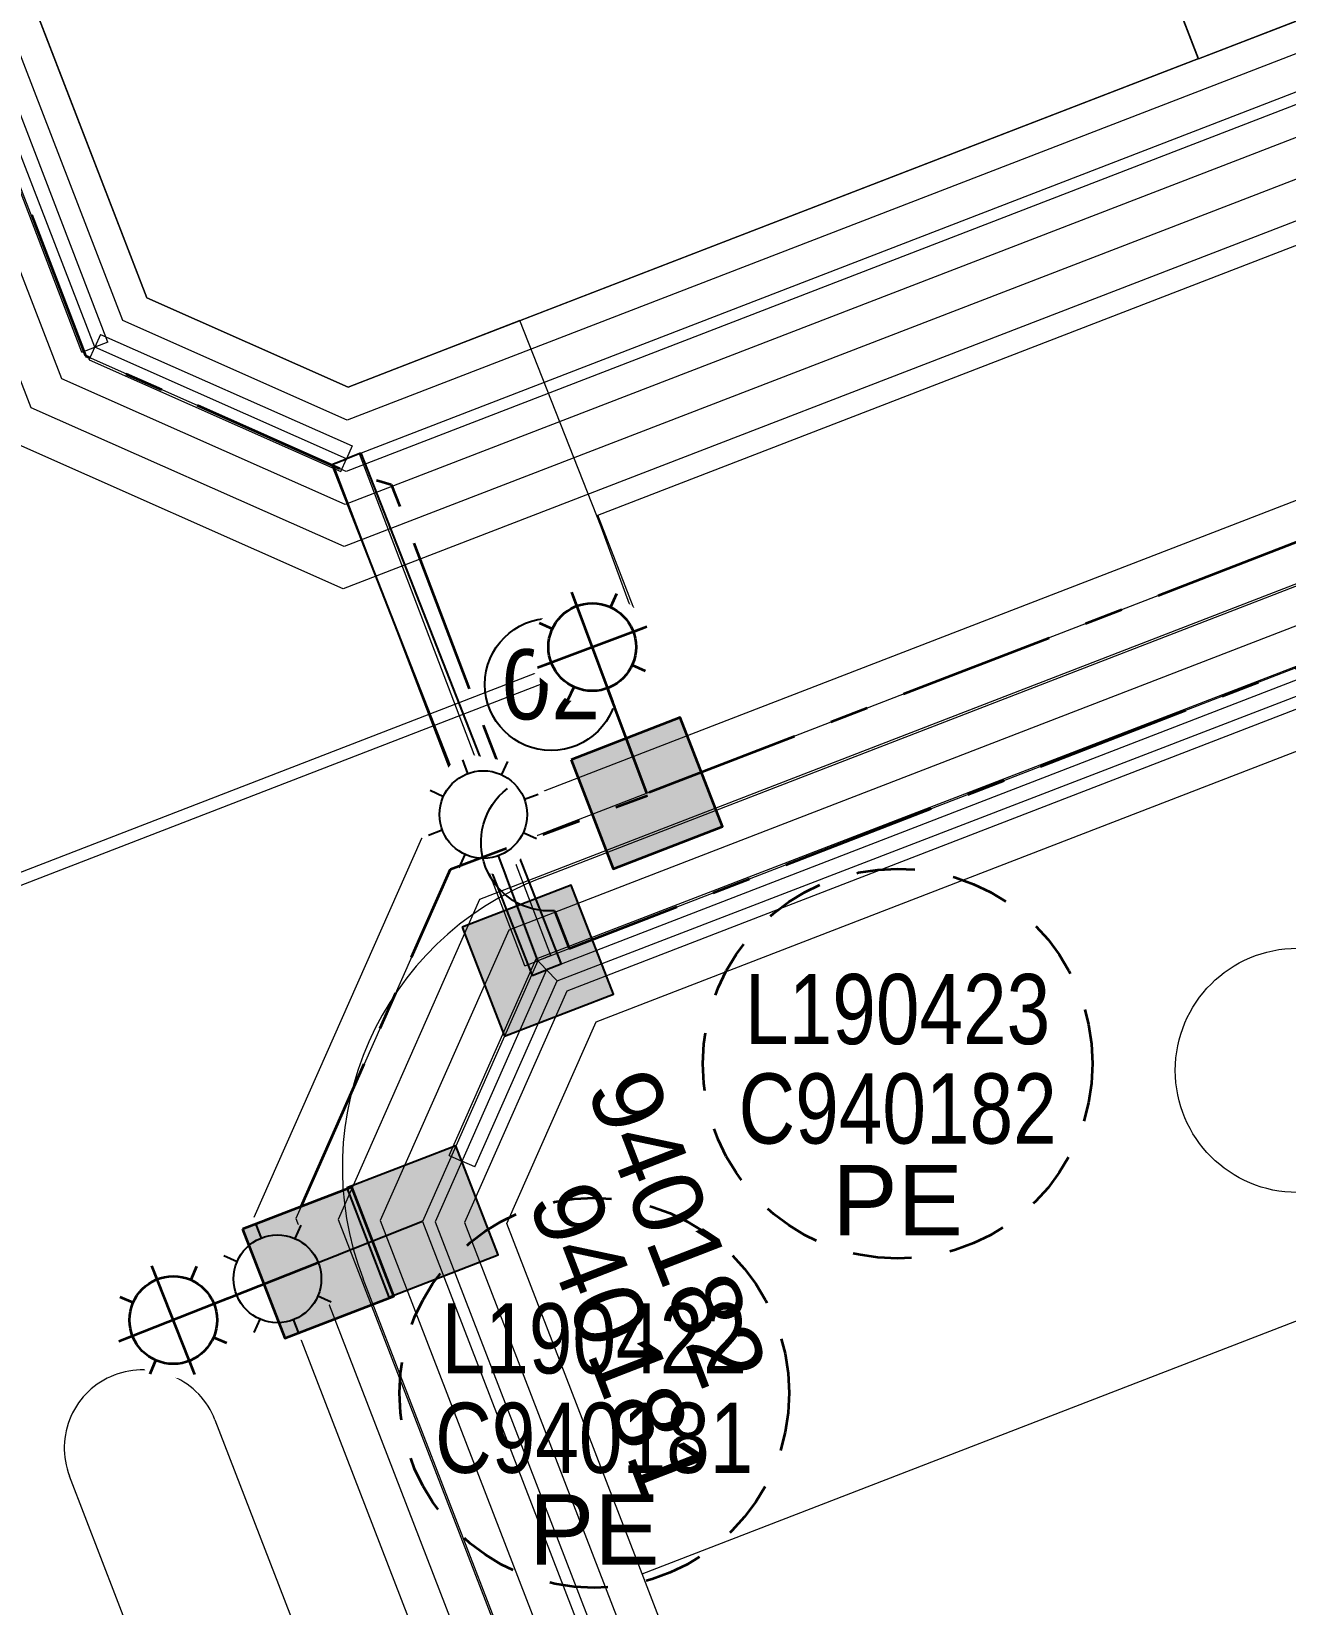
# Model space of a CAD drawing. Header units: metres. Extents: x 0 to 311505, y 0 to 6270811.
# Drawn here: x 310811.99 to 310844.17, y 6270259.92 to 6270300.26 of the extents above; entities that cross this region are included whole.
import ezdxf
from ezdxf import colors
from ezdxf.entities.mleader import LeaderData, LeaderLine
from ezdxf.enums import TextEntityAlignment as Align
from ezdxf.math import Vec2, Vec3

# ---------------------------------------------------------------- set-up
doc = ezdxf.new("R2010")
doc.units = ezdxf.units.M
doc.linetypes.add('Cable Exist UG', pattern=[7, 4, -1, 1, -1])
doc.linetypes.add('Dash', pattern=[5, 3, -2])
doc.layers.get('0').update_dxf_attribs({"color": 6})
for name, color, linetype, lineweight in [('_User Miscellaneous1', 30, 'Continuous', 13), ('_User_LV_Exist', 5, 'Continuous', 35), ('Cadastre Developer_SP_NEW', 92, 'Continuous', 15), ('Cadastre Land Parcels_SP_EXT', 118, 'Continuous', 15), ('Cadastre Roads_SP_EXT', 218, 'Continuous', 15), ('Cadastre Water_SP_EXT', 158, 'Continuous', 15)]:
    doc.layers.add(name, color=color, linetype=linetype, lineweight=lineweight)
doc.layers.add('_User Miscellaneous10', color=252, linetype='Continuous', lineweight=13, plot=False, transparency=0.9)
doc.layers.add('_User Miscellaneous8', color=181, linetype='Continuous', lineweight=13, transparency=0.5)
doc.layers.add('Cadastre Roads_SP_NEW', color=214, linetype='Continuous', lineweight=15, transparency=0.65)
for name, color, linetype in [('Duct_SP_NEW', 2, 'Continuous'), ('Equip_SP_SL_EXT', 7, 'Continuous'), ('Equip_SP_SL_NEW', 2, 'Continuous'), ('Mains_LV_New_T84', 2, 'Cable x'), ('Notes', 7, 'Continuous'), ('SupportsUG_SP_LV_SL_NEW', 2, 'Continuous')]:
    doc.layers.add(name, color=color, linetype=linetype)
doc.styles.add('SL_LABEL', font='arial.ttf', dxfattribs={"height": 2})
doc.styles.get("Standard").update_dxf_attribs({"font": 'arial.ttf'})
doc.linetypes.add('Cable x', pattern='A,4.5,-0.01,["X",Standard,S=1.25,R=0,X=0,Y=-0.65],-1.2', length=5.71)

# ---------------------------------------------------------------- blocks, each defined once
blk = doc.blocks.new('*U352')
at = {"layer": 'Equip_SP_SL_EXT'}
h = blk.add_hatch(color=256, dxfattribs=at)
h.dxf.hatch_style = 1
h.paths.add_polyline_path([(-1.5, 1.5), (-1.5, -1.5), (1.5, -1.5), (1.5, 1.5)])
blk.add_lwpolyline([(-1.5, 1.5), (-1.5, -1.5), (1.5, -1.5), (1.5, 1.5)], close=True)
at = {"width": 0.9, "flags": 8}
blk.add_attdef('ASSET_NUM', text='', height=2, dxfattribs=at).set_placement((4, 2), align=Align.MIDDLE_LEFT)
at = {"flags": 1}
blk.add_attdef('Z', (-2.351, -1.813), '', height=0.2, rotation=270, dxfattribs=at)
at = {"flags": 9}
for tag, p in [('NOTES', (-2, -1.813)), ('SUBURB', (-1.8, -1.813)), ('STREETNAME', (-1.6, -1.813)), ('LOCATION', (-1.4, -1.813)), ('LEGEND', (-1.2, -1.813)), ('USAGE', (-1, -1.813)), ('STATE', (-0.8, -1.813)), ('OWNED_BY', (-0.6, -1.813)), ('COLUMN_TYPE', (-0.4, -1.813)), ('STREET_CODE', (-0.2, -1.813)), ('STRUCTURE_PLANT_NUMBER', (0.031, -1.813))]:
    blk.add_attdef(tag, text='', height=0.2, rotation=270, dxfattribs=at).set_placement(p, align=Align.MIDDLE_LEFT)
blk = doc.blocks.new('*U431')
blk.add_circle((0, 0), 1.7)
at = {"width": 0.9}
blk.add_attdef('CODE', text='', height=1.8, dxfattribs=at).set_placement((0, 0), align=Align.MIDDLE_CENTER)
at = {"flags": 1}
blk.add_attdef('Z', (0, 0), '', height=0.2, dxfattribs=at)
blk = doc.blocks.new('*U457')
at = {"transparency": 33554687}
for tag, height, rotation, flags, p in [('LANTNUMBER', 0.2, 270, 9, (-1.4, 2.6)), ('LOUTREACH', 0.2, 270, 9, (-1.4, 2.2)), ('LOUTREACHVOCAB', 0.2, 270, 9, (-1.4, 2)), ('LRATECODE', 0.2, 270, 9, (-1.4, 1.8)), ('LREMOVE', 0.2, 270, 9, (-1.4, 1.6)), ('LREPLACE', 0.2, 270, 9, (-1.4, 1.4)), ('LTYPEVOCAB', 0.2, 270, 9, (-1.4, 1)), ('LTYPE', 0.2, 270, 9, (-1.4, 1.2)), ('LEGEND', 0.2, 270, 9, (-1.4, 0.8)), ('SUBURB', 0.2, 270, 9, (-1.4, 0.6)), ('STREETNAME', 0.2, 270, 9, (-1.4, 0.4)), ('LOCATION', 0.2, 270, 9, (-1.4, 0.2)), ('LNEW', 0.2, 270, 9, (-6.4, 0)), ('LMASTVOCAB', 0.2, 270, 9, (-6.2, 0)), ('LMAST', 0.2, 270, 9, (-6, 0)), ('LLAMPVOCAB', 0.2, 270, 9, (-5.8, 0)), ('LLAMP', 0.2, 270, 9, (-5.6, 0)), ('LEXIST', 0.2, 270, 9, (-5.4, 0)), ('LCHARGE3PERCENT', 0.2, 270, 9, (-5.2, 0)), ('LCHARGE3', 0.2, 270, 9, (-5, 0)), ('LCHARGE2PERCENT', 0.2, 270, 9, (-4.8, 0)), ('LCHARGE2', 0.2, 270, 9, (-4.6, 0)), ('LCHARGE1PERCENT', 0.2, 270, 9, (-4.4, 0)), ('LCHARGE1', 0.2, 270, 9, (-4.2, 0)), ('LCATEGORY', 0.2, 270, 9, (-4, 0)), ('LBRACKETVOCAB', 0.2, 270, 9, (-3.8, 0)), ('LBRACKET', 0.2, 270, 9, (-3.6, 0)), ('LKINGHEIGHT', 0.2, 270, 9, (-3.4, 0)), ('CREPLACE', 0.2, 270, 9, (-3.2, 0)), ('CREMOVE', 0.2, 270, 9, (-3, 0)), ('CNUMBER', 0.2, 270, 9, (-2.8, 0)), ('CNEW', 0.2, 270, 9, (-2.6, 0)), ('CEXIST', 0.2, 270, 9, (-2.4, 0)), ('USAGE', 0.2, 270, 9, (-2.2, 0)), ('STATE', 0.2, 270, 9, (-2, 0)), ('OWNED_BY', 0.2, 270, 9, (-1.8, 0)), ('ORIENTATION', 0.2, 270, 9, (-1.6, 0)), ('OPERATING_VOLTAGE', 0.2, 270, 9, (-1.4, 0)), ('NOTES', 0.2, 270, 9, (-1.4, 0)), ('NO_PHASES', 0.2, 270, 9, (-1.2, 0)), ('LANTERN_TYPE', 0.2, 270, 9, (-1, 0)), ('LANTERN_PURPOSE', 0.2, 270, 9, (-0.8, 0)), ('CONTROL_TYPE', 0.2, 270, 9, (-0.6, 0)), ('CONSTRUCTED_VOLTAGE', 0.2, 270, 9, (-0.4, 0)), ('MAINTAINED_BY', 0.2, 270, 9, (-1.4, -0.663)), ('LNUMBER', 1, 201.5895, 8, (-0.023, -7.901))]:
    blk.add_attdef(tag, text='', height=height, rotation=rotation, dxfattribs=dict(at, flags=flags)).set_placement(p, align=Align.MIDDLE_LEFT)
at = {"transparency": 33554687, "style": 'SL_LABEL'}
for tag, height, rotation, flags, p in [('STREET_CODE', 0.001, 270, 9, (0.001, 0)), ('ASSET_NUM', 1, 201.5895, 8, (0.713, -9.761))]:
    blk.add_attdef(tag, text='', height=height, rotation=rotation, dxfattribs=dict(at, flags=flags)).set_placement(p, align=Align.MIDDLE_LEFT)
at = {"transparency": 33554687}
for tag, p, height, flags in [('Z', (0, 0), 0.001, 1), ('OPERATED_BY', (-1.4, -0.407), 0.2, 9)]:
    blk.add_attdef(tag, p, '', height=height, rotation=270, dxfattribs=dict(at, flags=flags))
blk.add_wipeout([(1.565, -8.348), (1.758, -7.131), (2.514, -6.158), (3.73, -6.35), (4.703, -7.106), (4.511, -8.323), (3.755, -9.296), (2.538, -9.103)], dxfattribs=at)
for p, q in [((2.72, -6.681), (2.583, -6.332)), ((3.73, -6.35), (3.581, -6.694)), ((6.854, -6.255), (4.181, -7.313)), ((1.758, -7.131), (2.102, -7.28)), ((2.088, -8.141), (1.74, -8.279)), ((4.511, -8.323), (4.167, -8.174)), ((2.538, -9.103), (2.687, -8.759)), ((3.686, -9.122), (3.548, -8.773))]:
    blk.add_line(p, q, dxfattribs=at)
blk.add_circle((3.134, -7.727), 1.125, dxfattribs=at)
blk = doc.blocks.new('*U458')
at = {"transparency": 33554687, "style": 'SL_LABEL'}
for tag, height, rotation, flags, p in [('ASSET_NUM', 1, 110.4698, 8, (3.469, -0.047)), ('STREET_CODE', 0.001, 270, 9, (0.001, 0))]:
    blk.add_attdef(tag, text='', height=height, rotation=rotation, dxfattribs=dict(at, flags=flags)).set_placement(p, align=Align.MIDDLE_LEFT)
at = {"transparency": 33554687}
for tag, height, rotation, flags, p in [('LNUMBER', 1, 110.4698, 8, (5.343, 0.653)), ('LANTNUMBER', 0.2, 270, 9, (-1.4, 2.6)), ('LOUTREACH', 0.2, 270, 9, (-1.4, 2.2)), ('LOUTREACHVOCAB', 0.2, 270, 9, (-1.4, 2)), ('LRATECODE', 0.2, 270, 9, (-1.4, 1.8)), ('LREMOVE', 0.2, 270, 9, (-1.4, 1.6)), ('LREPLACE', 0.2, 270, 9, (-1.4, 1.4)), ('LTYPEVOCAB', 0.2, 270, 9, (-1.4, 1)), ('LTYPE', 0.2, 270, 9, (-1.4, 1.2)), ('LEGEND', 0.2, 270, 9, (-1.4, 0.8)), ('SUBURB', 0.2, 270, 9, (-1.4, 0.6)), ('STREETNAME', 0.2, 270, 9, (-1.4, 0.4)), ('LOCATION', 0.2, 270, 9, (-1.4, 0.2)), ('LNEW', 0.2, 270, 9, (-6.4, 0)), ('LMASTVOCAB', 0.2, 270, 9, (-6.2, 0)), ('LMAST', 0.2, 270, 9, (-6, 0)), ('LLAMPVOCAB', 0.2, 270, 9, (-5.8, 0)), ('LLAMP', 0.2, 270, 9, (-5.6, 0)), ('LEXIST', 0.2, 270, 9, (-5.4, 0)), ('LCHARGE3PERCENT', 0.2, 270, 9, (-5.2, 0)), ('LCHARGE3', 0.2, 270, 9, (-5, 0)), ('LCHARGE2PERCENT', 0.2, 270, 9, (-4.8, 0)), ('LCHARGE2', 0.2, 270, 9, (-4.6, 0)), ('LCHARGE1PERCENT', 0.2, 270, 9, (-4.4, 0)), ('LCHARGE1', 0.2, 270, 9, (-4.2, 0)), ('LCATEGORY', 0.2, 270, 9, (-4, 0)), ('LBRACKETVOCAB', 0.2, 270, 9, (-3.8, 0)), ('LBRACKET', 0.2, 270, 9, (-3.6, 0)), ('LKINGHEIGHT', 0.2, 270, 9, (-3.4, 0)), ('CREPLACE', 0.2, 270, 9, (-3.2, 0)), ('CREMOVE', 0.2, 270, 9, (-3, 0)), ('CNUMBER', 0.2, 270, 9, (-2.8, 0)), ('CNEW', 0.2, 270, 9, (-2.6, 0)), ('CEXIST', 0.2, 270, 9, (-2.4, 0)), ('USAGE', 0.2, 270, 9, (-2.2, 0)), ('STATE', 0.2, 270, 9, (-2, 0)), ('OWNED_BY', 0.2, 270, 9, (-1.8, 0)), ('ORIENTATION', 0.2, 270, 9, (-1.6, 0)), ('OPERATING_VOLTAGE', 0.2, 270, 9, (-1.4, 0)), ('NOTES', 0.2, 270, 9, (-1.4, 0)), ('NO_PHASES', 0.2, 270, 9, (-1.2, 0)), ('LANTERN_TYPE', 0.2, 270, 9, (-1, 0)), ('LANTERN_PURPOSE', 0.2, 270, 9, (-0.8, 0)), ('CONTROL_TYPE', 0.2, 270, 9, (-0.6, 0)), ('CONSTRUCTED_VOLTAGE', 0.2, 270, 9, (-0.4, 0)), ('MAINTAINED_BY', 0.2, 270, 9, (-1.4, -0.663))]:
    blk.add_attdef(tag, text='', height=height, rotation=rotation, dxfattribs=dict(at, flags=flags)).set_placement(p, align=Align.MIDDLE_LEFT)
for tag, p, height, flags in [('Z', (0, 0), 0.001, 1), ('OPERATED_BY', (-1.4, -0.407), 0.2, 9)]:
    blk.add_attdef(tag, p, '', height=height, rotation=270, dxfattribs=dict(at, flags=flags))
blk.add_wipeout([(4.865, -0.927), (6.078, -1.143), (7.036, -1.917), (6.82, -3.13), (6.045, -4.088), (4.832, -3.872), (3.874, -3.098), (4.09, -1.885)], dxfattribs=at)
for p, q in [((5.062, -1.454), (4.93, -1.102)), ((6.078, -1.143), (5.922, -1.484)), ((4.09, -1.885), (4.431, -2.041)), ((6.509, -2.114), (6.86, -1.983)), ((4.05, -3.032), (4.401, -2.901)), ((6.82, -3.13), (6.478, -2.975)), ((4.832, -3.872), (4.988, -3.531)), ((6.854, -6.255), (5.848, -3.562))]:
    blk.add_line(p, q, dxfattribs=at)
blk.add_circle((5.455, -2.508), 1.125, dxfattribs=at)
blk = doc.blocks.new('*U461')
at = {"transparency": 33554687}
for tag, height, rotation, flags, p in [('LANTNUMBER', 0.2, 270, 9, (-1.4, 2.6)), ('LOUTREACH', 0.2, 270, 9, (-1.4, 2.2)), ('LOUTREACHVOCAB', 0.2, 270, 9, (-1.4, 2)), ('LRATECODE', 0.2, 270, 9, (-1.4, 1.8)), ('LREMOVE', 0.2, 270, 9, (-1.4, 1.6)), ('LREPLACE', 0.2, 270, 9, (-1.4, 1.4)), ('LTYPEVOCAB', 0.2, 270, 9, (-1.4, 1)), ('LTYPE', 0.2, 270, 9, (-1.4, 1.2)), ('LEGEND', 0.2, 270, 9, (-1.4, 0.8)), ('SUBURB', 0.2, 270, 9, (-1.4, 0.6)), ('STREETNAME', 0.2, 270, 9, (-1.4, 0.4)), ('LOCATION', 0.2, 270, 9, (-1.4, 0.2)), ('LNEW', 0.2, 270, 9, (-6.4, 0)), ('LMASTVOCAB', 0.2, 270, 9, (-6.2, 0)), ('LMAST', 0.2, 270, 9, (-6, 0)), ('LLAMPVOCAB', 0.2, 270, 9, (-5.8, 0)), ('LLAMP', 0.2, 270, 9, (-5.6, 0)), ('LEXIST', 0.2, 270, 9, (-5.4, 0)), ('LCHARGE3PERCENT', 0.2, 270, 9, (-5.2, 0)), ('LCHARGE3', 0.2, 270, 9, (-5, 0)), ('LCHARGE2PERCENT', 0.2, 270, 9, (-4.8, 0)), ('LCHARGE2', 0.2, 270, 9, (-4.6, 0)), ('LCHARGE1PERCENT', 0.2, 270, 9, (-4.4, 0)), ('LCHARGE1', 0.2, 270, 9, (-4.2, 0)), ('LCATEGORY', 0.2, 270, 9, (-4, 0)), ('LBRACKETVOCAB', 0.2, 270, 9, (-3.8, 0)), ('LBRACKET', 0.2, 270, 9, (-3.6, 0)), ('LKINGHEIGHT', 0.2, 270, 9, (-3.4, 0)), ('CREPLACE', 0.2, 270, 9, (-3.2, 0)), ('CREMOVE', 0.2, 270, 9, (-3, 0)), ('CNUMBER', 0.2, 270, 9, (-2.8, 0)), ('CNEW', 0.2, 270, 9, (-2.6, 0)), ('CEXIST', 0.2, 270, 9, (-2.4, 0)), ('USAGE', 0.2, 270, 9, (-2.2, 0)), ('STATE', 0.2, 270, 9, (-2, 0)), ('OWNED_BY', 0.2, 270, 9, (-1.8, 0)), ('ORIENTATION', 0.2, 270, 9, (-1.6, 0)), ('OPERATING_VOLTAGE', 0.2, 270, 9, (-1.4, 0)), ('NOTES', 0.2, 270, 9, (-1.4, 0)), ('NO_PHASES', 0.2, 270, 9, (-1.2, 0)), ('LANTERN_TYPE', 0.2, 270, 9, (-1, 0)), ('LANTERN_PURPOSE', 0.2, 270, 9, (-0.8, 0)), ('CONTROL_TYPE', 0.2, 270, 9, (-0.6, 0)), ('CONSTRUCTED_VOLTAGE', 0.2, 270, 9, (-0.4, 0)), ('MAINTAINED_BY', 0.2, 270, 9, (-1.4, -0.663)), ('LNUMBER', 1, 201.5895, 8, (-2.696, -8.959))]:
    blk.add_attdef(tag, text='', height=height, rotation=rotation, dxfattribs=dict(at, flags=flags)).set_placement(p, align=Align.MIDDLE_LEFT)
at = {"transparency": 33554687, "style": 'SL_LABEL'}
for tag, height, rotation, flags, p in [('STREET_CODE', 0.001, 270, 9, (0.001, 0)), ('ASSET_NUM', 1, 201.5895, 8, (-1.96, -10.818))]:
    blk.add_attdef(tag, text='', height=height, rotation=rotation, dxfattribs=dict(at, flags=flags)).set_placement(p, align=Align.MIDDLE_LEFT)
at = {"transparency": 33554687}
for tag, p, height, flags in [('Z', (0, 0), 0.001, 1), ('OPERATED_BY', (-1.4, -0.407), 0.2, 9)]:
    blk.add_attdef(tag, p, '', height=height, rotation=270, dxfattribs=dict(at, flags=flags))
blk.add_wipeout([(-1.108, -9.406), (-0.915, -8.189), (-0.16, -7.216), (1.057, -7.408), (2.03, -8.164), (1.838, -9.381), (1.082, -10.354), (-0.135, -10.161)], dxfattribs=at)
for p, q in [((0.047, -7.739), (-0.091, -7.39)), ((1.013, -10.179), (-0.091, -7.39)), ((1.057, -7.408), (0.908, -7.752)), ((4.181, -7.313), (1.507, -8.371)), ((1.856, -8.233), (-0.934, -9.337)), ((-0.915, -8.189), (-0.571, -8.338)), ((-0.585, -9.199), (-0.934, -9.337)), ((1.838, -9.381), (1.494, -9.232)), ((-0.135, -10.161), (0.014, -9.817)), ((1.013, -10.179), (0.875, -9.831))]:
    blk.add_line(p, q, dxfattribs=at)
blk.add_circle((0.461, -8.785), 1.125, dxfattribs=at)
blk = doc.blocks.new('*U462')
at = {"transparency": 33554687, "style": 'SL_LABEL'}
for tag, height, rotation, flags, p in [('ASSET_NUM', 1, 110.4698, 8, (4.926, 3.732)), ('STREET_CODE', 0.001, 270, 9, (0.001, 0))]:
    blk.add_attdef(tag, text='', height=height, rotation=rotation, dxfattribs=dict(at, flags=flags)).set_placement(p, align=Align.MIDDLE_LEFT)
at = {"transparency": 33554687}
for tag, height, rotation, flags, p in [('LNUMBER', 1, 110.4698, 8, (6.8, 4.432)), ('LANTNUMBER', 0.2, 270, 9, (-1.4, 2.6)), ('LOUTREACH', 0.2, 270, 9, (-1.4, 2.2)), ('LOUTREACHVOCAB', 0.2, 270, 9, (-1.4, 2)), ('LRATECODE', 0.2, 270, 9, (-1.4, 1.8)), ('LREMOVE', 0.2, 270, 9, (-1.4, 1.6)), ('LREPLACE', 0.2, 270, 9, (-1.4, 1.4)), ('LTYPEVOCAB', 0.2, 270, 9, (-1.4, 1)), ('LTYPE', 0.2, 270, 9, (-1.4, 1.2)), ('LEGEND', 0.2, 270, 9, (-1.4, 0.8)), ('SUBURB', 0.2, 270, 9, (-1.4, 0.6)), ('STREETNAME', 0.2, 270, 9, (-1.4, 0.4)), ('LOCATION', 0.2, 270, 9, (-1.4, 0.2)), ('LNEW', 0.2, 270, 9, (-6.4, 0)), ('LMASTVOCAB', 0.2, 270, 9, (-6.2, 0)), ('LMAST', 0.2, 270, 9, (-6, 0)), ('LLAMPVOCAB', 0.2, 270, 9, (-5.8, 0)), ('LLAMP', 0.2, 270, 9, (-5.6, 0)), ('LEXIST', 0.2, 270, 9, (-5.4, 0)), ('LCHARGE3PERCENT', 0.2, 270, 9, (-5.2, 0)), ('LCHARGE3', 0.2, 270, 9, (-5, 0)), ('LCHARGE2PERCENT', 0.2, 270, 9, (-4.8, 0)), ('LCHARGE2', 0.2, 270, 9, (-4.6, 0)), ('LCHARGE1PERCENT', 0.2, 270, 9, (-4.4, 0)), ('LCHARGE1', 0.2, 270, 9, (-4.2, 0)), ('LCATEGORY', 0.2, 270, 9, (-4, 0)), ('LBRACKETVOCAB', 0.2, 270, 9, (-3.8, 0)), ('LBRACKET', 0.2, 270, 9, (-3.6, 0)), ('LKINGHEIGHT', 0.2, 270, 9, (-3.4, 0)), ('CREPLACE', 0.2, 270, 9, (-3.2, 0)), ('CREMOVE', 0.2, 270, 9, (-3, 0)), ('CNUMBER', 0.2, 270, 9, (-2.8, 0)), ('CNEW', 0.2, 270, 9, (-2.6, 0)), ('CEXIST', 0.2, 270, 9, (-2.4, 0)), ('USAGE', 0.2, 270, 9, (-2.2, 0)), ('STATE', 0.2, 270, 9, (-2, 0)), ('OWNED_BY', 0.2, 270, 9, (-1.8, 0)), ('ORIENTATION', 0.2, 270, 9, (-1.6, 0)), ('OPERATING_VOLTAGE', 0.2, 270, 9, (-1.4, 0)), ('NOTES', 0.2, 270, 9, (-1.4, 0)), ('NO_PHASES', 0.2, 270, 9, (-1.2, 0)), ('LANTERN_TYPE', 0.2, 270, 9, (-1, 0)), ('LANTERN_PURPOSE', 0.2, 270, 9, (-0.8, 0)), ('CONTROL_TYPE', 0.2, 270, 9, (-0.6, 0)), ('CONSTRUCTED_VOLTAGE', 0.2, 270, 9, (-0.4, 0)), ('MAINTAINED_BY', 0.2, 270, 9, (-1.4, -0.663))]:
    blk.add_attdef(tag, text='', height=height, rotation=rotation, dxfattribs=dict(at, flags=flags)).set_placement(p, align=Align.MIDDLE_LEFT)
for tag, p, height, flags in [('Z', (0, 0), 0.001, 1), ('OPERATED_BY', (-1.4, -0.407), 0.2, 9)]:
    blk.add_attdef(tag, p, '', height=height, rotation=270, dxfattribs=dict(at, flags=flags))
blk.add_wipeout([(6.322, 2.852), (7.535, 2.636), (8.493, 1.861), (8.277, 0.649), (7.503, -0.31), (6.289, -0.093), (5.331, 0.681), (5.548, 1.894)], dxfattribs=at)
for p, q in [((6.519, 2.325), (6.388, 2.677)), ((7.437, -0.134), (6.388, 2.677)), ((7.535, 2.636), (7.379, 2.295)), ((5.507, 0.747), (8.317, 1.796)), ((5.548, 1.894), (5.889, 1.738)), ((7.966, 1.665), (8.317, 1.796)), ((5.507, 0.747), (5.858, 0.878)), ((8.277, 0.649), (7.936, 0.804)), ((6.289, -0.093), (6.445, 0.248)), ((8.311, -2.476), (7.306, 0.217))]:
    blk.add_line(p, q, dxfattribs=at)
blk.add_circle((6.912, 1.271), 1.125, dxfattribs=at)
blk = doc.blocks.new('*U285')
at = {"linetype": 'Dash', "ltscale": 0.5}
blk.add_circle((0, 0), 5, dxfattribs=at)
at = {"insert": (0, -2.6), "char_height": 1.8, "attachment_point": 2}
blk.add_mtext('PE', dxfattribs=at)
at = {"width": 0.8}
blk.add_attdef('SNUMBER', text='', height=1.8, dxfattribs=at).set_placement((0, 0.5), align=Align.CENTER)
at = {"flags": 1}
blk.add_attdef('Z', (0, 0), '', height=0.2, dxfattribs=at)
at = {"width": 0.8}
blk.add_attdef('CNUMBER', text='', height=1.8, dxfattribs=at).set_placement((0, -0.25), align=Align.TOP_CENTER)

msp = doc.modelspace()

# ---------------------------------------------------------------- linework, layer by layer
at = {"layer": '_User Miscellaneous1'}
for p, q in [((310813.954, 6270292.297), (310799.885, 6270328.893)), ((310813.282, 6270292.039), (310799.213, 6270328.634)), ((310813.282, 6270292.039), (310813.618, 6270292.168)), ((310813.954, 6270292.297), (310813.618, 6270292.168))]:
    msp.add_line(p, q, dxfattribs=at)
at = {"layer": '_User Miscellaneous1', "transparency": 33554687}
for p, q in [((310819.737, 6270289.178), (310820.073, 6270289.307)), ((310820.409, 6270289.435), (310820.073, 6270289.307)), ((310825.321, 6270276.563), (310820.409, 6270289.435)), ((310824.649, 6270276.306), (310819.737, 6270289.178)), ((310824.649, 6270276.306), (310824.985, 6270276.434)), ((310825.321, 6270276.563), (310824.985, 6270276.434))]:
    msp.add_line(p, q, dxfattribs=at)
at = {"layer": '_User Miscellaneous10', "flags": 128}
for points in [[(310728.647, 6270277.35), (310714.575, 6270313.772), (310718.464, 6270322.564), (310770.621, 6270342.713), (310779.41, 6270338.817), (310792.023, 6270306.173), (310803.952, 6270308.634), (310790.617, 6270343.145), (310794.505, 6270351.938), (310943.073, 6270409.325), (310951.875, 6270405.44), (310972.445, 6270352.15), (310968.564, 6270343.361), (310944.9, 6270334.218), (310843.661, 6270295.102), (310819.991, 6270285.972), (310811.203, 6270289.867), (310806.716, 6270301.482), (310806.226, 6270302.75)], [(310729.58, 6270277.71), (310715.657, 6270313.747), (310719.211, 6270321.781), (310770.595, 6270341.63), (310778.626, 6270338.07), (310791.395, 6270305.022), (310805.31, 6270307.893), (310791.699, 6270343.12), (310795.252, 6270351.154), (310943.048, 6270408.244), (310951.092, 6270404.692), (310971.363, 6270352.175), (310967.816, 6270344.144), (310944.539, 6270335.151), (310843.301, 6270296.035), (310820.018, 6270287.054), (310811.986, 6270290.614), (310807.649, 6270301.842), (310807.158, 6270303.111)], [(310730.513, 6270278.07), (310716.739, 6270313.721), (310719.958, 6270320.997), (310770.568, 6270340.548), (310777.842, 6270337.324), (310790.768, 6270303.872), (310806.669, 6270307.153), (310792.781, 6270343.094), (310795.999, 6270350.371), (310943.022, 6270407.162), (310950.308, 6270403.945), (310970.281, 6270352.201), (310967.069, 6270344.928), (310944.179, 6270336.084), (310842.94, 6270296.967), (310820.044, 6270288.136), (310812.77, 6270291.36), (310808.581, 6270302.202), (310808.091, 6270303.471)], [(310731.242, 6270278.352), (310717.585, 6270313.701), (310720.542, 6270320.385), (310770.548, 6270339.702), (310777.23, 6270336.74), (310790.277, 6270302.972), (310807.731, 6270306.573), (310793.627, 6270343.074), (310796.583, 6270349.758), (310943.003, 6270406.316), (310949.695, 6270403.361), (310969.435, 6270352.221), (310966.485, 6270345.54), (310943.897, 6270336.813), (310842.659, 6270297.697), (310820.065, 6270288.982), (310813.383, 6270291.944), (310809.311, 6270302.484), (310809.192, 6270302.791)], [(310732.378, 6270278.791), (310718.903, 6270313.669), (310721.452, 6270319.43), (310770.516, 6270338.384), (310776.275, 6270335.831), (310789.513, 6270301.571), (310809.385, 6270305.671), (310794.945, 6270343.042), (310797.493, 6270348.804), (310942.971, 6270404.998), (310948.741, 6270402.451), (310968.118, 6270352.252), (310965.575, 6270346.494), (310943.458, 6270337.949), (310842.22, 6270298.833), (310820.097, 6270290.3), (310814.337, 6270292.853), (310810.447, 6270302.923), (310809.957, 6270304.192)], [(310733.108, 6270279.073), (310719.749, 6270313.649), (310722.036, 6270318.818), (310770.495, 6270337.538), (310775.662, 6270335.247), (310789.022, 6270300.671), (310810.448, 6270305.092), (310795.791, 6270343.022), (310798.077, 6270348.191), (310942.952, 6270404.152), (310948.128, 6270401.866), (310967.272, 6270352.272), (310964.99, 6270347.107), (310943.176, 6270338.679), (310841.938, 6270299.562), (310820.118, 6270291.146), (310814.95, 6270293.437), (310811.176, 6270303.205), (310810.679, 6270304.493)]]:
    msp.add_lwpolyline(points, dxfattribs=at)
at = {"layer": '_User Miscellaneous10', "color": 4, "flags": 128}
msp.add_lwpolyline([(310731.522, 6270278.46), (310717.91, 6270313.693), (310720.766, 6270320.15), (310770.54, 6270339.377), (310776.994, 6270336.516), (310790.089, 6270302.627), (310808.138, 6270306.351), (310793.952, 6270343.066), (310796.807, 6270349.523), (310942.995, 6270405.991), (310949.46, 6270403.137), (310969.111, 6270352.229), (310966.261, 6270345.775), (310943.789, 6270337.093), (310842.55, 6270297.977), (310820.073, 6270289.307), (310813.618, 6270292.168), (310809.591, 6270302.592), (310809.381, 6270303.136)], dxfattribs=at)
at = {"layer": '_User Miscellaneous10', "flags": 128}
for points in [[(310821.998, 6270279.569), (310817.696, 6270269.851), (310840.846, 6270209.921), (310850.564, 6270205.619), (311000.215, 6270263.427), (311004.517, 6270273.145), (310981.367, 6270333.075), (310971.649, 6270337.377)], [(310822.745, 6270278.785), (310818.778, 6270269.825), (310841.63, 6270210.668), (310850.59, 6270206.701), (310999.468, 6270264.211), (311003.435, 6270273.171), (310980.583, 6270332.328), (310971.623, 6270336.295)], [(310823.492, 6270278.001), (310819.86, 6270269.799), (310842.413, 6270211.415), (310850.616, 6270207.783), (310998.721, 6270264.994), (311002.353, 6270273.197), (310979.8, 6270331.581), (310971.597, 6270335.212)], [(310824.238, 6270277.218), (310820.942, 6270269.773), (310843.197, 6270212.161), (310850.642, 6270208.865), (310997.975, 6270265.778), (311001.271, 6270273.223), (310979.016, 6270330.834), (310971.571, 6270334.13)], [(310824.985, 6270276.434), (310822.024, 6270269.747), (310843.98, 6270212.908), (310850.668, 6270209.947), (310997.228, 6270266.561), (311000.188, 6270273.249), (310978.233, 6270330.088), (310971.545, 6270333.048)], [(310825.732, 6270275.651), (310823.106, 6270269.721), (310844.764, 6270213.655), (310850.694, 6270211.029), (310996.481, 6270267.345), (310999.106, 6270273.275), (310977.449, 6270329.341), (310971.519, 6270331.966)]]:
    msp.add_lwpolyline(points, close=True, dxfattribs=at)
at = {"layer": '_User Miscellaneous10', "color": 4, "flags": 128}
msp.add_lwpolyline([(310825.209, 6270276.199), (310822.349, 6270269.739), (310844.215, 6270213.132), (310850.676, 6270210.272), (310997.004, 6270266.796), (310999.864, 6270273.257), (310977.997, 6270329.864), (310971.537, 6270332.724)], close=True, dxfattribs=at)
at = {"layer": '_User_LV_Exist', "color": 3, "linetype": 'Cable Exist UG', "flags": 128}
for points in [[(310804.475, 6270315.169), (310813.383, 6270291.944), (310820.065, 6270288.982), (310821.226, 6270288.646), (310824.203, 6270280.852)], [(310825.415, 6270277.714), (310825.79, 6270276.745), (310857.604, 6270289.034)]]:
    msp.add_lwpolyline(points, dxfattribs=at)
at = {"layer": 'Cadastre Developer_SP_NEW'}
for p, q in [((310826.478, 6270274.867), (310847.927, 6270283.152)), ((310824.189, 6270269.695), (310826.478, 6270274.867)), ((310827.66, 6270260.709), (310852.839, 6270270.435)), ((310827.66, 6270260.709), (310824.189, 6270269.695)), ((310832.465, 6270248.268), (310827.66, 6270260.709))]:
    msp.add_line(p, q, dxfattribs=at)
at = {"layer": 'Cadastre Developer_SP_NEW', "linetype": 'Continuous'}
msp.add_lwpolyline([(310842.473, 6270332.561), (310830.914, 6270328.095), (310841.938, 6270299.562), (310853.507, 6270304.027), (310842.473, 6270332.561)], close=True, dxfattribs=at)
at = {"layer": 'Cadastre Land Parcels_SP_EXT', "linetype": 'Continuous'}
msp.add_lwpolyline([(310824.526, 6270292.85), (310841.933, 6270299.574), (310835.989, 6270314.96), (310810.448, 6270305.092), (310814.95, 6270293.437), (310820.118, 6270291.146), (310824.526, 6270292.85)], close=True, dxfattribs=at)
at = {"layer": 'Cadastre Roads_SP_EXT', "linetype": 'Continuous'}
msp.add_lwpolyline([(310814.95, 6270293.437), (310810.448, 6270305.092), (310805.371, 6270318.23), (310800.295, 6270331.367), (310795.791, 6270343.022), (310775.662, 6270335.247), (310783.797, 6270314.19), (310789.022, 6270300.671), (310794.245, 6270287.151), (310799.468, 6270273.635), (310827.714, 6270284.55), (310826.608, 6270287.558), (310824.526, 6270292.85), (310820.118, 6270291.146), (310814.95, 6270293.437)], close=True, dxfattribs=at)
at = {"layer": 'Cadastre Roads_SP_NEW'}
for p, q in [((310825.055, 6270278.552), (310970.124, 6270334.59)), ((310841.863, 6270212.978), (310820.504, 6270268.272)), ((310816.7, 6270264.658), (310836.618, 6270213.096)), ((310832.887, 6270211.655), (310812.969, 6270263.217))]:
    msp.add_line(p, q, dxfattribs=at)
for centre, radius, start, end in [((310827.92, 6270271.136), 7.95, 111.1243, 201.1208), ((310814.835, 6270263.938), 2, 111.1208, 201.1208), ((310814.835, 6270263.938), 2, 21.1207, 111.1208)]:
    msp.add_arc(centre, radius, start, end, dxfattribs=at)
at = {"layer": 'Cadastre Water_SP_EXT'}
for p, q in [((310826.529, 6270287.858), (310970.864, 6270343.613)), ((310827.682, 6270284.873), (310826.529, 6270287.858)), ((310799.391, 6270273.945), (310827.682, 6270284.873))]:
    msp.add_line(p, q, dxfattribs=at)
at = {"layer": 'Duct_SP_NEW', "ltscale": 0.7, "transparency": 33554674}
for p, q in [((310819.7, 6270289.161), (310820.073, 6270289.307)), ((310820.445, 6270289.453), (310820.073, 6270289.307)), ((310820.445, 6270289.453), (310825.581, 6270276.345)), ((310819.7, 6270289.161), (310824.837, 6270276.053)), ((310825.581, 6270276.345), (310825.209, 6270276.199)), ((310824.837, 6270276.053), (310825.209, 6270276.199))]:
    msp.add_line(p, q, dxfattribs=at)

# ---------------------------------------------------------------- next in the draw order: leaders
at = {"layer": 'Notes'}
ml = msp.add_multileader_mtext('Standard', dxfattribs=at)
ml.set_content('Constructed under  \\PURS15861', color=256)
ml.set_leader_properties()
ml.build(insert=Vec2(0, 0))
ml.multileader.update_dxf_attribs({"leader_type": 2, "has_text_frame": 1, "text_left_attachment_type": 2, "text_right_attachment_type": 2, "dogleg_length": 0.01})
ctx = ml.context
ctx.base_point, ctx.char_height, ctx.plane_origin, ctx.plane_x_axis, ctx.plane_y_axis = Vec3(310975.102, 6270390.559), 1.8, Vec3(312213.891, 6270750.769), Vec3(0.932874, 0.360203), Vec3(-0.360203, 0.932874)
ctx.left_attachment, ctx.right_attachment, ctx.text_align_type = 2, 2, 1
notes = []
notes.append((ctx, [(0, (0, 0, 0), (0, 0), (1, 0), 1, [])]))
ctx.mtext.insert, ctx.mtext.text_direction, ctx.mtext.rotation, ctx.mtext.width, ctx.mtext.alignment, ctx.mtext.flow_direction = Vec3(310985.694, 6270397.27), Vec3(0.932874, 0.360203), 0.368486, 20.92345, 2, 5
ctx.mtext.has_bg_fill, ctx.mtext.bg_color, ctx.mtext.bg_scale_factor, ctx.mtext.bg_transparency, ctx.mtext.use_window_bg_color = 1, -1073741824, 2, 0, 1
for ctx, leaders in notes:
    for number, flags, end, landing, length, lines in leaders:
        leader = LeaderData()
        leader.index, (leader.has_last_leader_line, leader.has_dogleg_vector, leader.attachment_direction) = number, flags
        leader.last_leader_point, leader.dogleg_vector, leader.dogleg_length = Vec3(end), Vec3(landing), length
        for number, points, colour, breaks in lines:
            line = LeaderLine()
            line.index, line.vertices, line.color, line.breaks = number, Vec3.list(points), colors.encode_raw_color(colour), breaks
            leader.lines.append(line)
        ctx.leaders.append(leader)

# ---------------------------------------------------------------- next in the draw order: leaders
ml = msp.add_multileader_mtext('Standard', dxfattribs=at)
ml.set_content('Constructed under  \\PURS16270', color=256)
ml.set_leader_properties()
ml.build(insert=Vec2(0, 0))
ml.multileader.update_dxf_attribs({"leader_type": 2, "has_text_frame": 1, "text_left_attachment_type": 2, "text_right_attachment_type": 2, "dogleg_length": 0.01})
ctx = ml.context
ctx.base_point, ctx.char_height, ctx.plane_origin, ctx.plane_x_axis, ctx.plane_y_axis = Vec3(310863.5, 6270348.229), 1.8, Vec3(312104.333, 6270705.463), Vec3(0.932874, 0.360203), Vec3(-0.360203, 0.932874)
ctx.left_attachment, ctx.right_attachment, ctx.text_align_type = 2, 2, 1
notes = []
notes.append((ctx, [(0, (0, 0, 0), (0, 0), (1, 0), 1, [])]))
ctx.mtext.insert, ctx.mtext.text_direction, ctx.mtext.rotation, ctx.mtext.width, ctx.mtext.alignment, ctx.mtext.flow_direction = Vec3(310874.091, 6270354.941), Vec3(0.932874, 0.360203), 0.368486, 20.92345, 2, 5
ctx.mtext.has_bg_fill, ctx.mtext.bg_color, ctx.mtext.bg_scale_factor, ctx.mtext.bg_transparency, ctx.mtext.use_window_bg_color = 1, -1073741824, 2, 0, 1
for ctx, leaders in notes:
    for number, flags, end, landing, length, lines in leaders:
        leader = LeaderData()
        leader.index, (leader.has_last_leader_line, leader.has_dogleg_vector, leader.attachment_direction) = number, flags
        leader.last_leader_point, leader.dogleg_vector, leader.dogleg_length = Vec3(end), Vec3(landing), length
        for number, points, colour, breaks in lines:
            line = LeaderLine()
            line.index, line.vertices, line.color, line.breaks = number, Vec3.list(points), colors.encode_raw_color(colour), breaks
            leader.lines.append(line)
        ctx.leaders.append(leader)

# ---------------------------------------------------------------- next in the draw order: leaders
ml = msp.add_multileader_mtext('Standard', dxfattribs=at)
ml.set_content('URS19531', color=256)
ml.set_leader_properties()
ml.build(insert=Vec2(0, 0))
ml.multileader.update_dxf_attribs({"leader_type": 2, "has_text_frame": 1, "text_left_attachment_type": 2, "text_right_attachment_type": 2, "dogleg_length": 0.01})
ctx = ml.context
ctx.base_point, ctx.char_height, ctx.plane_origin, ctx.plane_x_axis, ctx.plane_y_axis = Vec3(310872.601, 6270336.935), 1.8, Vec3(312113.214, 6270685.405), Vec3(0.932874, 0.360203), Vec3(-0.360203, 0.932874)
ctx.left_attachment, ctx.right_attachment, ctx.text_align_type = 2, 2, 1
notes = []
notes.append((ctx, [(0, (0, 0, 0), (0, 0), (1, 0), 1, [])]))
ctx.mtext.insert, ctx.mtext.text_direction, ctx.mtext.rotation, ctx.mtext.width, ctx.mtext.alignment, ctx.mtext.flow_direction = Vec3(310879.562, 6270340.621), Vec3(0.932874, 0.360203), 0.368486, 12.73122, 2, 5
ctx.mtext.has_bg_fill, ctx.mtext.bg_color, ctx.mtext.bg_scale_factor, ctx.mtext.bg_transparency, ctx.mtext.use_window_bg_color = 1, -1073741824, 2, 0, 1
for ctx, leaders in notes:
    for number, flags, end, landing, length, lines in leaders:
        leader = LeaderData()
        leader.index, (leader.has_last_leader_line, leader.has_dogleg_vector, leader.attachment_direction) = number, flags
        leader.last_leader_point, leader.dogleg_vector, leader.dogleg_length = Vec3(end), Vec3(landing), length
        for number, points, colour, breaks in lines:
            line = LeaderLine()
            line.index, line.vertices, line.color, line.breaks = number, Vec3.list(points), colors.encode_raw_color(colour), breaks
            leader.lines.append(line)
        ctx.leaders.append(leader)

# ---------------------------------------------------------------- next in the draw order: linework, layer by layer
at = {"layer": '_User Miscellaneous1', "transparency": 33554687}
for p, q in [((310813.764, 6270292.497), (310813.618, 6270292.168)), ((310813.764, 6270292.497), (310820.219, 6270289.636)), ((310813.472, 6270291.839), (310813.618, 6270292.168)), ((310813.472, 6270291.839), (310819.927, 6270288.977)), ((310820.219, 6270289.636), (310820.073, 6270289.307)), ((310819.927, 6270288.977), (310820.073, 6270289.307)), ((310823.365, 6270271.145), (310825.478, 6270275.917)), ((310825.478, 6270275.917), (310825.209, 6270276.199)), ((310822.707, 6270271.436), (310823.036, 6270271.291)), ((310823.365, 6270271.145), (310823.036, 6270271.291))]:
    msp.add_line(p, q, dxfattribs=at)
at = {"layer": '_User Miscellaneous8', "color": 3, "transparency": 33554687}
msp.add_circle((310844.474, 6270273.621), 3.132, dxfattribs=at)

# ---------------------------------------------------------------- next in the draw order: block references
at = {"layer": '_User_LV_Exist', "linetype": 'ByBlock', "lineweight": -2}
msp.add_blockref('*U285', (310834.218, 6270273.793), dxfattribs=at).add_auto_attribs({'SNUMBER': 'L190423', 'CNUMBER': 'C940182'})
at = {"layer": 'Duct_SP_NEW', "color": 6}
msp.add_blockref('*U431', (310825.328, 6270283.521), dxfattribs=at).add_auto_attribs({'CODE': '02'})
at = {"layer": 'SupportsUG_SP_LV_SL_NEW', "ltscale": 0.7}
ref = msp.add_blockref('*U352', (310824.985, 6270276.434), dxfattribs=dict(at, rotation=21.120846154022))
ref.add_attrib('ASSET_NUM', '940182', dxfattribs={"height": 1.8, "rotation": 291.1208}).set_placement((310827.061, 6270273.491), align=Align.MIDDLE_LEFT)
ref = msp.add_blockref('*U352', (310822.024, 6270269.747), dxfattribs=dict(at, rotation=21.120846154022))
ref.add_attrib('ASSET_NUM', '940181', dxfattribs={"height": 1.8, "rotation": 291.1208}).set_placement((310825.558, 6270270.61), align=Align.MIDDLE_LEFT)

# ---------------------------------------------------------------- next in the draw order: block references
at = {"layer": 'Equip_SP_SL_NEW', "ltscale": 0.7}
for name, p in [('*U458', (310818.131, 6270282.689)), ('*U457', (310815.171, 6270276.002))]:
    msp.add_blockref(name, p, dxfattribs=at)

# ---------------------------------------------------------------- next in the draw order: linework, layer by layer
at = {"layer": '_User Miscellaneous1', "transparency": 33554687}
for p, q in [((310822.707, 6270271.436), (310824.94, 6270276.482)), ((310824.94, 6270276.482), (310825.209, 6270276.199))]:
    msp.add_line(p, q, dxfattribs=at)

# ---------------------------------------------------------------- next in the draw order: block references
at = {"layer": '_User_LV_Exist', "ltscale": 0.7}
for name, p in [('*U462', (310819.469, 6270283.206)), ('*U461', (310815.171, 6270276.002))]:
    msp.add_blockref(name, p, dxfattribs=at)
at = {"layer": '_User_LV_Exist', "linetype": 'ByBlock', "lineweight": -2}
msp.add_blockref('*U285', (310826.432, 6270265.348), dxfattribs=at).add_auto_attribs({'SNUMBER': 'L190422', 'CNUMBER': 'C940181'})

# ---------------------------------------------------------------- next in the draw order: linework, layer by layer
at = {"layer": '_User Miscellaneous1', "transparency": 33554687}
for p, q in [((310824.94, 6270276.482), (310857.605, 6270289.048)), ((310825.478, 6270275.917), (310857.865, 6270288.377))]:
    msp.add_line(p, q, dxfattribs=at)
at = {"layer": '_User_LV_Exist', "color": 4, "linetype": 'Cable Exist UG', "flags": 128}
for points in [[(310827.841, 6270280.754), (310856.078, 6270291.661), (310859.671, 6270290.583)], [(310818.912, 6270270.127), (310822.745, 6270278.785), (310827.802, 6270280.673)]]:
    msp.add_lwpolyline(points, dxfattribs=at)
at = {"layer": 'Mains_LV_New_T84', "color": 3, "linetype": 'Continuous', "ltscale": 0.7, "flags": 128}
msp.add_lwpolyline([(310825.415, 6270277.714, -0.741802), (310824.203, 6270280.852)], format="xyb", dxfattribs=at)

# ---------------------------------------------------------------- next in the draw order: block references
at = {"layer": '_User_LV_Exist', "ltscale": 0.7, "rotation": 21.120846154022}
for p in [(310827.78, 6270280.73), (310819.351, 6270268.689)]:
    msp.add_blockref('*U352', p, dxfattribs=at)

# ---------------------------------------------------------------- next in the draw order: leaders
at = {"layer": 'Notes', "transparency": 33554687}
ml = msp.add_multileader_mtext('Standard', dxfattribs=at)
ml.set_content('Constructed under  \\PURS19285', color=256)
ml.set_leader_properties()
ml.build(insert=Vec2(0, 0))
ml.multileader.update_dxf_attribs({"leader_type": 2, "has_text_frame": 1, "text_left_attachment_type": 2, "text_right_attachment_type": 2, "dogleg_length": 0.01})
ctx = ml.context
ctx.base_point, ctx.char_height, ctx.plane_origin, ctx.plane_x_axis, ctx.plane_y_axis = Vec3(310887.807, 6270286.829), 1.8, Vec3(312129.673, 6270641.84), Vec3(0.932874, 0.360203), Vec3(-0.360203, 0.932874)
ctx.left_attachment, ctx.right_attachment, ctx.text_align_type = 2, 2, 1
notes = []
notes.append((ctx, [(0, (0, 0, 0), (0, 0), (1, 0), 1, [])]))
ctx.mtext.insert, ctx.mtext.text_direction, ctx.mtext.rotation, ctx.mtext.width, ctx.mtext.alignment, ctx.mtext.flow_direction = Vec3(310898.398, 6270293.541), Vec3(0.932874, 0.360203), 0.368486, 20.92345, 2, 5
ctx.mtext.has_bg_fill, ctx.mtext.bg_color, ctx.mtext.bg_scale_factor, ctx.mtext.bg_transparency, ctx.mtext.use_window_bg_color = 1, -1073741824, 2, 0, 1
for ctx, leaders in notes:
    for number, flags, end, landing, length, lines in leaders:
        leader = LeaderData()
        leader.index, (leader.has_last_leader_line, leader.has_dogleg_vector, leader.attachment_direction) = number, flags
        leader.last_leader_point, leader.dogleg_vector, leader.dogleg_length = Vec3(end), Vec3(landing), length
        for number, points, colour, breaks in lines:
            line = LeaderLine()
            line.index, line.vertices, line.color, line.breaks = number, Vec3.list(points), colors.encode_raw_color(colour), breaks
            leader.lines.append(line)
        ctx.leaders.append(leader)

doc.saveas('drawing.dxf')
